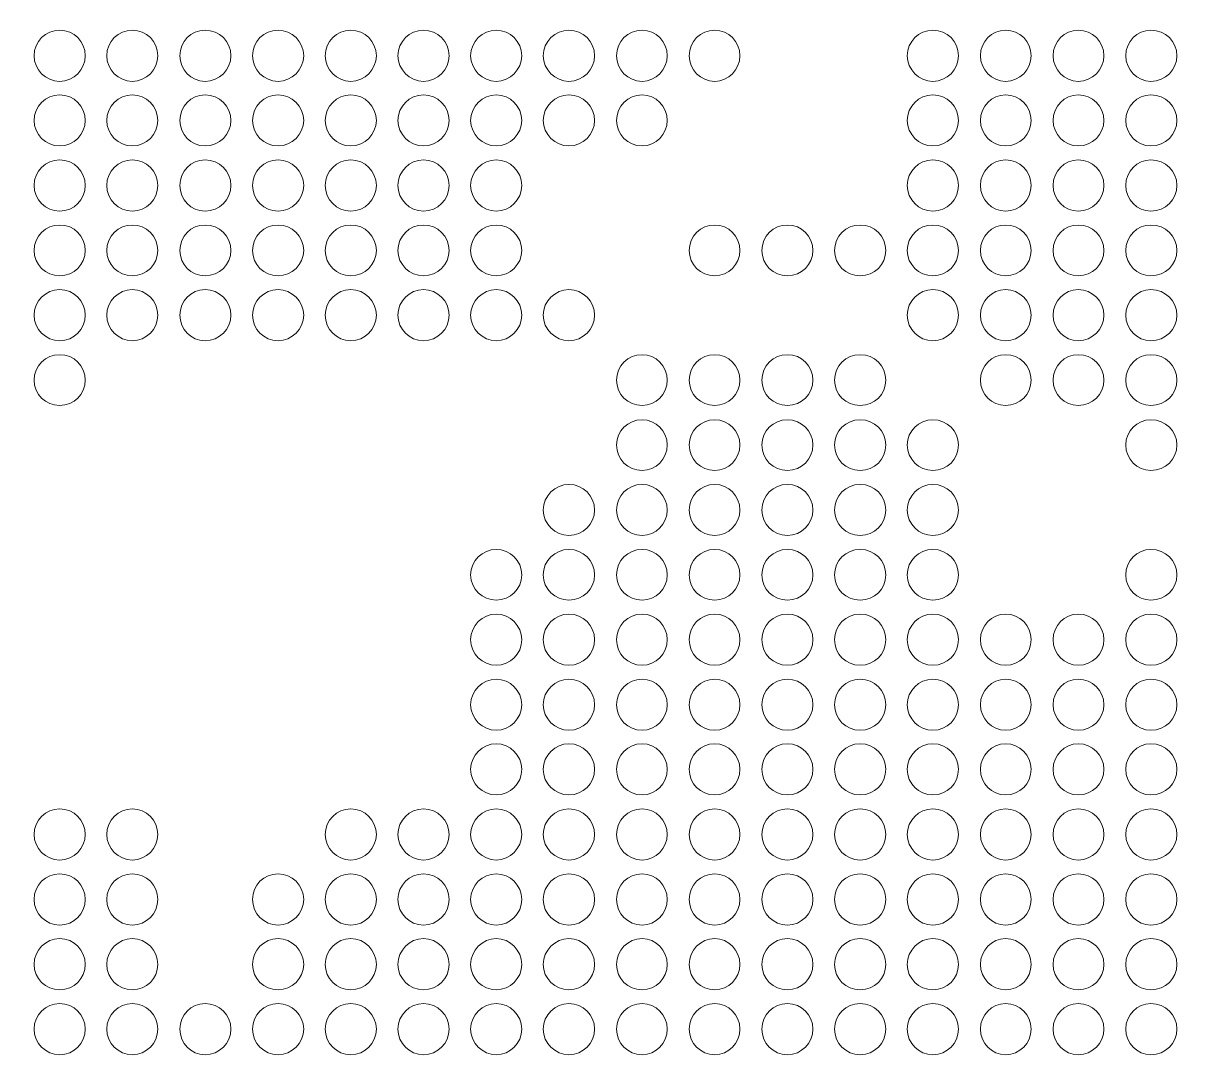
# Model space of a CAD drawing. Header units: inches. Extents: x 243 to 900, y -519 to -86.
# Drawn here: x 397.29 to 436.88, y -202.09 to -166.78 of the extents above; entities that cross this region are included whole.
import ezdxf

# ---------------------------------------------------------------- set-up
doc = ezdxf.new("R2010")
doc.units = ezdxf.units.IN
doc.header["$MEASUREMENT"] = 0
doc.layers.add('Layer 1', color=7, linetype='Continuous')

# ---------------------------------------------------------------- blocks, each defined once
blk = doc.blocks.new('block 3')
at = {"layer": 'Layer 1', "lineweight": 0}
blk.add_open_spline([(898.138, -484.267), (898.138, -494.991), (889.368, -503.763), (878.645, -503.763), (878.645, -503.763), (266.12, -503.763), (266.12, -503.763), (255.397, -503.763), (246.624, -494.991), (246.624, -484.267), (246.624, -484.267), (246.624, -108.507), (246.624, -108.507), (246.624, -97.783), (255.397, -89.011), (266.12, -89.011), (266.12, -89.011), (878.645, -89.011), (878.645, -89.011), (889.368, -89.011), (898.138, -97.783), (898.138, -108.507), (898.138, -108.507), (898.138, -484.267), (898.138, -484.267)], degree=3, knots=[0, 0, 0, 0, 1, 1, 1, 2, 2, 2, 3, 3, 3, 4, 4, 4, 5, 5, 5, 6, 6, 6, 7, 7, 7, 8, 8, 8, 8], dxfattribs=at)
blk = doc.blocks.new('block 2')
at = {"layer": 'Layer 1'}
blk.add_blockref('block 3', (0, 0), dxfattribs=at)
blk = doc.blocks.new('block 18')
at = {"layer": 'Layer 1', "lineweight": 0}
for points in [[(399.391, -167.885), (399.391, -168.358), (399.01, -168.754), (398.521, -168.754), (398.048, -168.754), (397.651, -168.358), (397.651, -167.885), (397.651, -167.399), (398.048, -167.017), (398.521, -167.017), (399.01, -167.017), (399.391, -167.399), (399.391, -167.885)], [(401.86, -167.885), (401.86, -168.358), (401.479, -168.754), (400.991, -168.754), (400.517, -168.754), (400.121, -168.358), (400.121, -167.885), (400.121, -167.399), (400.517, -167.017), (400.991, -167.017), (401.479, -167.017), (401.86, -167.399), (401.86, -167.885)], [(404.348, -167.885), (404.348, -168.358), (403.952, -168.754), (403.465, -168.754), (402.992, -168.754), (402.611, -168.358), (402.611, -167.885), (402.611, -167.399), (402.992, -167.017), (403.465, -167.017), (403.952, -167.017), (404.348, -167.399), (404.348, -167.885)], [(406.82, -167.885), (406.82, -168.358), (406.424, -168.754), (405.95, -168.754), (405.461, -168.754), (405.08, -168.358), (405.08, -167.885), (405.08, -167.399), (405.461, -167.017), (405.95, -167.017), (406.424, -167.017), (406.82, -167.399), (406.82, -167.885)], [(409.29, -167.885), (409.29, -168.358), (408.896, -168.754), (408.422, -168.754), (407.936, -168.754), (407.553, -168.358), (407.553, -167.885), (407.553, -167.399), (407.936, -167.017), (408.422, -167.017), (408.896, -167.017), (409.29, -167.399), (409.29, -167.885)], [(411.764, -167.885), (411.764, -168.358), (411.368, -168.754), (410.894, -168.754), (410.421, -168.754), (410.025, -168.358), (410.025, -167.885), (410.025, -167.399), (410.421, -167.017), (410.894, -167.017), (411.368, -167.017), (411.764, -167.399), (411.764, -167.885)], [(414.234, -167.885), (414.234, -168.358), (413.84, -168.754), (413.366, -168.754), (412.893, -168.754), (412.497, -168.358), (412.497, -167.885), (412.497, -167.399), (412.893, -167.017), (413.366, -167.017), (413.84, -167.017), (414.234, -167.399), (414.234, -167.885)], [(416.711, -167.885), (416.711, -168.358), (416.325, -168.754), (415.838, -168.754), (415.368, -168.754), (414.966, -168.358), (414.966, -167.885), (414.966, -167.399), (415.368, -167.017), (415.838, -167.017), (416.325, -167.017), (416.711, -167.399), (416.711, -167.885)], [(419.18, -167.885), (419.18, -168.358), (418.799, -168.754), (418.326, -168.754), (417.837, -168.754), (417.459, -168.358), (417.459, -167.885), (417.459, -167.399), (417.837, -167.017), (418.326, -167.017), (418.799, -167.017), (419.18, -167.399), (419.18, -167.885)], [(421.655, -167.885), (421.655, -168.358), (421.269, -168.754), (420.798, -168.754), (420.312, -168.754), (419.928, -168.358), (419.928, -167.885), (419.928, -167.399), (420.312, -167.017), (420.798, -167.017), (421.269, -167.017), (421.655, -167.399), (421.655, -167.885)], [(429.084, -167.885), (429.084, -168.358), (428.701, -168.754), (428.211, -168.754), (427.741, -168.754), (427.344, -168.358), (427.344, -167.885), (427.344, -167.399), (427.741, -167.017), (428.211, -167.017), (428.701, -167.017), (429.084, -167.399), (429.084, -167.885)], [(431.556, -167.885), (431.556, -168.358), (431.173, -168.754), (430.686, -168.754), (430.213, -168.754), (429.832, -168.358), (429.832, -167.885), (429.832, -167.399), (430.213, -167.017), (430.686, -167.017), (431.173, -167.017), (431.556, -167.399), (431.556, -167.885)], [(434.028, -167.885), (434.028, -168.358), (433.645, -168.754), (433.156, -168.754), (432.685, -168.754), (432.304, -168.358), (432.304, -167.885), (432.304, -167.399), (432.685, -167.017), (433.156, -167.017), (433.645, -167.017), (434.028, -167.399), (434.028, -167.885)], [(436.513, -167.885), (436.513, -168.358), (436.119, -168.754), (435.628, -168.754), (435.16, -168.754), (434.774, -168.358), (434.774, -167.885), (434.774, -167.399), (435.16, -167.017), (435.628, -167.017), (436.119, -167.017), (436.513, -167.399), (436.513, -167.885)]]:
    blk.add_open_spline(points, degree=3, knots=[0, 0, 0, 0, 1, 1, 1, 2, 2, 2, 3, 3, 3, 4, 4, 4, 4], dxfattribs=at)
blk = doc.blocks.new('block 19')
at = {"layer": 'Layer 1', "lineweight": 0}
for points in [[(399.391, -170.085), (399.391, -170.554), (399.01, -170.952), (398.521, -170.952), (398.048, -170.952), (397.651, -170.554), (397.651, -170.085), (397.651, -169.609), (398.048, -169.212), (398.521, -169.212), (399.01, -169.212), (399.391, -169.609), (399.391, -170.085)], [(401.86, -170.085), (401.86, -170.554), (401.479, -170.952), (400.991, -170.952), (400.517, -170.952), (400.121, -170.554), (400.121, -170.085), (400.121, -169.609), (400.517, -169.212), (400.991, -169.212), (401.479, -169.212), (401.86, -169.609), (401.86, -170.085)], [(404.348, -170.085), (404.348, -170.554), (403.952, -170.952), (403.465, -170.952), (402.992, -170.952), (402.611, -170.554), (402.611, -170.085), (402.611, -169.609), (402.992, -169.212), (403.465, -169.212), (403.952, -169.212), (404.348, -169.609), (404.348, -170.085)], [(406.82, -170.085), (406.82, -170.554), (406.424, -170.952), (405.95, -170.952), (405.461, -170.952), (405.08, -170.554), (405.08, -170.085), (405.08, -169.609), (405.461, -169.212), (405.95, -169.212), (406.424, -169.212), (406.82, -169.609), (406.82, -170.085)], [(409.29, -170.085), (409.29, -170.554), (408.896, -170.952), (408.422, -170.952), (407.936, -170.952), (407.553, -170.554), (407.553, -170.085), (407.553, -169.609), (407.936, -169.212), (408.422, -169.212), (408.896, -169.212), (409.29, -169.609), (409.29, -170.085)], [(411.764, -170.085), (411.764, -170.554), (411.368, -170.952), (410.894, -170.952), (410.421, -170.952), (410.025, -170.554), (410.025, -170.085), (410.025, -169.609), (410.421, -169.212), (410.894, -169.212), (411.368, -169.212), (411.764, -169.609), (411.764, -170.085)], [(414.234, -170.085), (414.234, -170.554), (413.84, -170.952), (413.366, -170.952), (412.893, -170.952), (412.497, -170.554), (412.497, -170.085), (412.497, -169.609), (412.893, -169.212), (413.366, -169.212), (413.84, -169.212), (414.234, -169.609), (414.234, -170.085)], [(416.711, -170.085), (416.711, -170.554), (416.325, -170.952), (415.838, -170.952), (415.368, -170.952), (414.966, -170.554), (414.966, -170.085), (414.966, -169.609), (415.368, -169.212), (415.838, -169.212), (416.325, -169.212), (416.711, -169.609), (416.711, -170.085)], [(419.18, -170.085), (419.18, -170.554), (418.799, -170.952), (418.326, -170.952), (417.837, -170.952), (417.459, -170.554), (417.459, -170.085), (417.459, -169.609), (417.837, -169.212), (418.326, -169.212), (418.799, -169.212), (419.18, -169.609), (419.18, -170.085)], [(429.084, -170.085), (429.084, -170.554), (428.701, -170.952), (428.211, -170.952), (427.741, -170.952), (427.344, -170.554), (427.344, -170.085), (427.344, -169.609), (427.741, -169.212), (428.211, -169.212), (428.701, -169.212), (429.084, -169.609), (429.084, -170.085)], [(431.556, -170.085), (431.556, -170.554), (431.173, -170.952), (430.686, -170.952), (430.213, -170.952), (429.832, -170.554), (429.832, -170.085), (429.832, -169.609), (430.213, -169.212), (430.686, -169.212), (431.173, -169.212), (431.556, -169.609), (431.556, -170.085)], [(434.028, -170.085), (434.028, -170.554), (433.645, -170.952), (433.156, -170.952), (432.685, -170.952), (432.304, -170.554), (432.304, -170.085), (432.304, -169.609), (432.685, -169.212), (433.156, -169.212), (433.645, -169.212), (434.028, -169.609), (434.028, -170.085)], [(436.513, -170.085), (436.513, -170.554), (436.119, -170.952), (435.628, -170.952), (435.16, -170.952), (434.774, -170.554), (434.774, -170.085), (434.774, -169.609), (435.16, -169.212), (435.628, -169.212), (436.119, -169.212), (436.513, -169.609), (436.513, -170.085)]]:
    blk.add_open_spline(points, degree=3, knots=[0, 0, 0, 0, 1, 1, 1, 2, 2, 2, 3, 3, 3, 4, 4, 4, 4], dxfattribs=at)
blk = doc.blocks.new('block 20')
at = {"layer": 'Layer 1', "lineweight": 0}
for points in [[(399.391, -172.295), (399.391, -172.771), (399.01, -173.166), (398.521, -173.166), (398.048, -173.166), (397.651, -172.771), (397.651, -172.295), (397.651, -171.807), (398.048, -171.427), (398.521, -171.427), (399.01, -171.427), (399.391, -171.807), (399.391, -172.295)], [(401.86, -172.295), (401.86, -172.771), (401.479, -173.166), (400.991, -173.166), (400.517, -173.166), (400.121, -172.771), (400.121, -172.295), (400.121, -171.807), (400.517, -171.427), (400.991, -171.427), (401.479, -171.427), (401.86, -171.807), (401.86, -172.295)], [(404.348, -172.295), (404.348, -172.771), (403.952, -173.166), (403.465, -173.166), (402.992, -173.166), (402.611, -172.771), (402.611, -172.295), (402.611, -171.807), (402.992, -171.427), (403.465, -171.427), (403.952, -171.427), (404.348, -171.807), (404.348, -172.295)], [(406.82, -172.295), (406.82, -172.771), (406.424, -173.166), (405.95, -173.166), (405.461, -173.166), (405.08, -172.771), (405.08, -172.295), (405.08, -171.807), (405.461, -171.427), (405.95, -171.427), (406.424, -171.427), (406.82, -171.807), (406.82, -172.295)], [(409.29, -172.295), (409.29, -172.771), (408.896, -173.166), (408.422, -173.166), (407.936, -173.166), (407.553, -172.771), (407.553, -172.295), (407.553, -171.807), (407.936, -171.427), (408.422, -171.427), (408.896, -171.427), (409.29, -171.807), (409.29, -172.295)], [(411.764, -172.295), (411.764, -172.771), (411.368, -173.166), (410.894, -173.166), (410.421, -173.166), (410.025, -172.771), (410.025, -172.295), (410.025, -171.807), (410.421, -171.427), (410.894, -171.427), (411.368, -171.427), (411.764, -171.807), (411.764, -172.295)], [(414.234, -172.295), (414.234, -172.771), (413.84, -173.166), (413.366, -173.166), (412.893, -173.166), (412.497, -172.771), (412.497, -172.295), (412.497, -171.807), (412.893, -171.427), (413.366, -171.427), (413.84, -171.427), (414.234, -171.807), (414.234, -172.295)], [(429.084, -172.295), (429.084, -172.771), (428.701, -173.166), (428.211, -173.166), (427.741, -173.166), (427.344, -172.771), (427.344, -172.295), (427.344, -171.807), (427.741, -171.427), (428.211, -171.427), (428.701, -171.427), (429.084, -171.807), (429.084, -172.295)], [(431.556, -172.295), (431.556, -172.771), (431.173, -173.166), (430.686, -173.166), (430.213, -173.166), (429.832, -172.771), (429.832, -172.295), (429.832, -171.807), (430.213, -171.427), (430.686, -171.427), (431.173, -171.427), (431.556, -171.807), (431.556, -172.295)], [(434.028, -172.295), (434.028, -172.771), (433.645, -173.166), (433.156, -173.166), (432.685, -173.166), (432.304, -172.771), (432.304, -172.295), (432.304, -171.807), (432.685, -171.427), (433.156, -171.427), (433.645, -171.427), (434.028, -171.807), (434.028, -172.295)], [(436.513, -172.295), (436.513, -172.771), (436.119, -173.166), (435.628, -173.166), (435.16, -173.166), (434.774, -172.771), (434.774, -172.295), (434.774, -171.807), (435.16, -171.427), (435.628, -171.427), (436.119, -171.427), (436.513, -171.807), (436.513, -172.295)]]:
    blk.add_open_spline(points, degree=3, knots=[0, 0, 0, 0, 1, 1, 1, 2, 2, 2, 3, 3, 3, 4, 4, 4, 4], dxfattribs=at)
blk = doc.blocks.new('block 21')
at = {"layer": 'Layer 1', "lineweight": 0}
for points in [[(399.391, -174.509), (399.391, -174.981), (399.01, -175.363), (398.521, -175.363), (398.048, -175.363), (397.651, -174.981), (397.651, -174.509), (397.651, -174.021), (398.048, -173.639), (398.521, -173.639), (399.01, -173.639), (399.391, -174.021), (399.391, -174.509)], [(401.86, -174.509), (401.86, -174.981), (401.479, -175.363), (400.991, -175.363), (400.517, -175.363), (400.121, -174.981), (400.121, -174.509), (400.121, -174.021), (400.517, -173.639), (400.991, -173.639), (401.479, -173.639), (401.86, -174.021), (401.86, -174.509)], [(404.348, -174.509), (404.348, -174.981), (403.952, -175.363), (403.465, -175.363), (402.992, -175.363), (402.611, -174.981), (402.611, -174.509), (402.611, -174.021), (402.992, -173.639), (403.465, -173.639), (403.952, -173.639), (404.348, -174.021), (404.348, -174.509)], [(406.82, -174.509), (406.82, -174.981), (406.424, -175.363), (405.95, -175.363), (405.461, -175.363), (405.08, -174.981), (405.08, -174.509), (405.08, -174.021), (405.461, -173.639), (405.95, -173.639), (406.424, -173.639), (406.82, -174.021), (406.82, -174.509)], [(409.29, -174.509), (409.29, -174.981), (408.896, -175.363), (408.422, -175.363), (407.936, -175.363), (407.553, -174.981), (407.553, -174.509), (407.553, -174.021), (407.936, -173.639), (408.422, -173.639), (408.896, -173.639), (409.29, -174.021), (409.29, -174.509)], [(411.764, -174.509), (411.764, -174.981), (411.368, -175.363), (410.894, -175.363), (410.421, -175.363), (410.025, -174.981), (410.025, -174.509), (410.025, -174.021), (410.421, -173.639), (410.894, -173.639), (411.368, -173.639), (411.764, -174.021), (411.764, -174.509)], [(414.234, -174.509), (414.234, -174.981), (413.84, -175.363), (413.366, -175.363), (412.893, -175.363), (412.497, -174.981), (412.497, -174.509), (412.497, -174.021), (412.893, -173.639), (413.366, -173.639), (413.84, -173.639), (414.234, -174.021), (414.234, -174.509)], [(421.655, -174.509), (421.655, -174.981), (421.269, -175.363), (420.798, -175.363), (420.312, -175.363), (419.928, -174.981), (419.928, -174.509), (419.928, -174.021), (420.312, -173.639), (420.798, -173.639), (421.269, -173.639), (421.655, -174.021), (421.655, -174.509)], [(424.137, -174.509), (424.137, -174.981), (423.744, -175.363), (423.27, -175.363), (422.781, -175.363), (422.401, -174.981), (422.401, -174.509), (422.401, -174.021), (422.781, -173.639), (423.27, -173.639), (423.744, -173.639), (424.137, -174.021), (424.137, -174.509)], [(426.612, -174.509), (426.612, -174.981), (426.231, -175.363), (425.742, -175.363), (425.253, -175.363), (424.872, -174.981), (424.872, -174.509), (424.872, -174.021), (425.253, -173.639), (425.742, -173.639), (426.231, -173.639), (426.612, -174.021), (426.612, -174.509)], [(429.084, -174.509), (429.084, -174.981), (428.701, -175.363), (428.211, -175.363), (427.741, -175.363), (427.344, -174.981), (427.344, -174.509), (427.344, -174.021), (427.741, -173.639), (428.211, -173.639), (428.701, -173.639), (429.084, -174.021), (429.084, -174.509)], [(431.556, -174.509), (431.556, -174.981), (431.173, -175.363), (430.686, -175.363), (430.213, -175.363), (429.832, -174.981), (429.832, -174.509), (429.832, -174.021), (430.213, -173.639), (430.686, -173.639), (431.173, -173.639), (431.556, -174.021), (431.556, -174.509)], [(434.028, -174.509), (434.028, -174.981), (433.645, -175.363), (433.156, -175.363), (432.685, -175.363), (432.304, -174.981), (432.304, -174.509), (432.304, -174.021), (432.685, -173.639), (433.156, -173.639), (433.645, -173.639), (434.028, -174.021), (434.028, -174.509)], [(436.513, -174.509), (436.513, -174.981), (436.119, -175.363), (435.628, -175.363), (435.16, -175.363), (434.774, -174.981), (434.774, -174.509), (434.774, -174.021), (435.16, -173.639), (435.628, -173.639), (436.119, -173.639), (436.513, -174.021), (436.513, -174.509)]]:
    blk.add_open_spline(points, degree=3, knots=[0, 0, 0, 0, 1, 1, 1, 2, 2, 2, 3, 3, 3, 4, 4, 4, 4], dxfattribs=at)
blk = doc.blocks.new('block 22')
at = {"layer": 'Layer 1', "lineweight": 0}
for points in [[(399.391, -176.706), (399.391, -177.178), (399.01, -177.573), (398.521, -177.573), (398.048, -177.573), (397.651, -177.178), (397.651, -176.706), (397.651, -176.232), (398.048, -175.835), (398.521, -175.835), (399.01, -175.835), (399.391, -176.232), (399.391, -176.706)], [(401.86, -176.706), (401.86, -177.178), (401.479, -177.573), (400.991, -177.573), (400.517, -177.573), (400.121, -177.178), (400.121, -176.706), (400.121, -176.232), (400.517, -175.835), (400.991, -175.835), (401.479, -175.835), (401.86, -176.232), (401.86, -176.706)], [(404.348, -176.706), (404.348, -177.178), (403.952, -177.573), (403.465, -177.573), (402.992, -177.573), (402.611, -177.178), (402.611, -176.706), (402.611, -176.232), (402.992, -175.835), (403.465, -175.835), (403.952, -175.835), (404.348, -176.232), (404.348, -176.706)], [(406.82, -176.706), (406.82, -177.178), (406.424, -177.573), (405.95, -177.573), (405.461, -177.573), (405.08, -177.178), (405.08, -176.706), (405.08, -176.232), (405.461, -175.835), (405.95, -175.835), (406.424, -175.835), (406.82, -176.232), (406.82, -176.706)], [(409.29, -176.706), (409.29, -177.178), (408.896, -177.573), (408.422, -177.573), (407.936, -177.573), (407.553, -177.178), (407.553, -176.706), (407.553, -176.232), (407.936, -175.835), (408.422, -175.835), (408.896, -175.835), (409.29, -176.232), (409.29, -176.706)], [(411.764, -176.706), (411.764, -177.178), (411.368, -177.573), (410.894, -177.573), (410.421, -177.573), (410.025, -177.178), (410.025, -176.706), (410.025, -176.232), (410.421, -175.835), (410.894, -175.835), (411.368, -175.835), (411.764, -176.232), (411.764, -176.706)], [(414.234, -176.706), (414.234, -177.178), (413.84, -177.573), (413.366, -177.573), (412.893, -177.573), (412.497, -177.178), (412.497, -176.706), (412.497, -176.232), (412.893, -175.835), (413.366, -175.835), (413.84, -175.835), (414.234, -176.232), (414.234, -176.706)], [(416.711, -176.706), (416.711, -177.178), (416.325, -177.573), (415.838, -177.573), (415.368, -177.573), (414.966, -177.178), (414.966, -176.706), (414.966, -176.232), (415.368, -175.835), (415.838, -175.835), (416.325, -175.835), (416.711, -176.232), (416.711, -176.706)], [(429.084, -176.706), (429.084, -177.178), (428.701, -177.573), (428.211, -177.573), (427.741, -177.573), (427.344, -177.178), (427.344, -176.706), (427.344, -176.232), (427.741, -175.835), (428.211, -175.835), (428.701, -175.835), (429.084, -176.232), (429.084, -176.706)], [(431.556, -176.706), (431.556, -177.178), (431.173, -177.573), (430.686, -177.573), (430.213, -177.573), (429.832, -177.178), (429.832, -176.706), (429.832, -176.232), (430.213, -175.835), (430.686, -175.835), (431.173, -175.835), (431.556, -176.232), (431.556, -176.706)], [(434.028, -176.706), (434.028, -177.178), (433.645, -177.573), (433.156, -177.573), (432.685, -177.573), (432.304, -177.178), (432.304, -176.706), (432.304, -176.232), (432.685, -175.835), (433.156, -175.835), (433.645, -175.835), (434.028, -176.232), (434.028, -176.706)], [(436.513, -176.706), (436.513, -177.178), (436.119, -177.573), (435.628, -177.573), (435.16, -177.573), (434.774, -177.178), (434.774, -176.706), (434.774, -176.232), (435.16, -175.835), (435.628, -175.835), (436.119, -175.835), (436.513, -176.232), (436.513, -176.706)]]:
    blk.add_open_spline(points, degree=3, knots=[0, 0, 0, 0, 1, 1, 1, 2, 2, 2, 3, 3, 3, 4, 4, 4, 4], dxfattribs=at)
blk = doc.blocks.new('block 23')
at = {"layer": 'Layer 1', "lineweight": 0}
for points in [[(399.391, -178.917), (399.391, -179.393), (399.01, -179.773), (398.521, -179.773), (398.048, -179.773), (397.651, -179.393), (397.651, -178.917), (397.651, -178.429), (398.048, -178.048), (398.521, -178.048), (399.01, -178.048), (399.391, -178.429), (399.391, -178.917)], [(419.18, -178.917), (419.18, -179.393), (418.799, -179.773), (418.326, -179.773), (417.837, -179.773), (417.459, -179.393), (417.459, -178.917), (417.459, -178.429), (417.837, -178.048), (418.326, -178.048), (418.799, -178.048), (419.18, -178.429), (419.18, -178.917)], [(421.655, -178.917), (421.655, -179.393), (421.269, -179.773), (420.798, -179.773), (420.312, -179.773), (419.928, -179.393), (419.928, -178.917), (419.928, -178.429), (420.312, -178.048), (420.798, -178.048), (421.269, -178.048), (421.655, -178.429), (421.655, -178.917)], [(424.137, -178.917), (424.137, -179.393), (423.744, -179.773), (423.27, -179.773), (422.781, -179.773), (422.401, -179.393), (422.401, -178.917), (422.401, -178.429), (422.781, -178.048), (423.27, -178.048), (423.744, -178.048), (424.137, -178.429), (424.137, -178.917)], [(426.612, -178.917), (426.612, -179.393), (426.231, -179.773), (425.742, -179.773), (425.253, -179.773), (424.872, -179.393), (424.872, -178.917), (424.872, -178.429), (425.253, -178.048), (425.742, -178.048), (426.231, -178.048), (426.612, -178.429), (426.612, -178.917)], [(431.556, -178.917), (431.556, -179.393), (431.173, -179.773), (430.686, -179.773), (430.213, -179.773), (429.832, -179.393), (429.832, -178.917), (429.832, -178.429), (430.213, -178.048), (430.686, -178.048), (431.173, -178.048), (431.556, -178.429), (431.556, -178.917)], [(434.028, -178.917), (434.028, -179.393), (433.645, -179.773), (433.156, -179.773), (432.685, -179.773), (432.304, -179.393), (432.304, -178.917), (432.304, -178.429), (432.685, -178.048), (433.156, -178.048), (433.645, -178.048), (434.028, -178.429), (434.028, -178.917)], [(436.513, -178.917), (436.513, -179.393), (436.119, -179.773), (435.628, -179.773), (435.16, -179.773), (434.774, -179.393), (434.774, -178.917), (434.774, -178.429), (435.16, -178.048), (435.628, -178.048), (436.119, -178.048), (436.513, -178.429), (436.513, -178.917)]]:
    blk.add_open_spline(points, degree=3, knots=[0, 0, 0, 0, 1, 1, 1, 2, 2, 2, 3, 3, 3, 4, 4, 4, 4], dxfattribs=at)
blk = doc.blocks.new('block 24')
at = {"layer": 'Layer 1', "lineweight": 0}
for points in [[(419.18, -181.115), (419.18, -181.604), (418.799, -181.985), (418.326, -181.985), (417.837, -181.985), (417.459, -181.604), (417.459, -181.115), (417.459, -180.643), (417.837, -180.262), (418.326, -180.262), (418.799, -180.262), (419.18, -180.643), (419.18, -181.115)], [(421.655, -181.115), (421.655, -181.604), (421.269, -181.985), (420.798, -181.985), (420.312, -181.985), (419.928, -181.604), (419.928, -181.115), (419.928, -180.643), (420.312, -180.262), (420.798, -180.262), (421.269, -180.262), (421.655, -180.643), (421.655, -181.115)], [(424.137, -181.115), (424.137, -181.604), (423.744, -181.985), (423.27, -181.985), (422.781, -181.985), (422.401, -181.604), (422.401, -181.115), (422.401, -180.643), (422.781, -180.262), (423.27, -180.262), (423.744, -180.262), (424.137, -180.643), (424.137, -181.115)], [(426.612, -181.115), (426.612, -181.604), (426.231, -181.985), (425.742, -181.985), (425.253, -181.985), (424.872, -181.604), (424.872, -181.115), (424.872, -180.643), (425.253, -180.262), (425.742, -180.262), (426.231, -180.262), (426.612, -180.643), (426.612, -181.115)], [(429.084, -181.115), (429.084, -181.604), (428.701, -181.985), (428.211, -181.985), (427.741, -181.985), (427.344, -181.604), (427.344, -181.115), (427.344, -180.643), (427.741, -180.262), (428.211, -180.262), (428.701, -180.262), (429.084, -180.643), (429.084, -181.115)], [(436.513, -181.115), (436.513, -181.604), (436.119, -181.985), (435.628, -181.985), (435.16, -181.985), (434.774, -181.604), (434.774, -181.115), (434.774, -180.643), (435.16, -180.262), (435.628, -180.262), (436.119, -180.262), (436.513, -180.643), (436.513, -181.115)]]:
    blk.add_open_spline(points, degree=3, knots=[0, 0, 0, 0, 1, 1, 1, 2, 2, 2, 3, 3, 3, 4, 4, 4, 4], dxfattribs=at)
blk = doc.blocks.new('block 25')
at = {"layer": 'Layer 1', "lineweight": 0}
for points in [[(416.711, -183.331), (416.711, -183.8), (416.325, -184.196), (415.838, -184.196), (415.368, -184.196), (414.966, -183.8), (414.966, -183.331), (414.966, -182.855), (415.368, -182.457), (415.838, -182.457), (416.325, -182.457), (416.711, -182.855), (416.711, -183.331)], [(419.18, -183.331), (419.18, -183.8), (418.799, -184.196), (418.326, -184.196), (417.837, -184.196), (417.459, -183.8), (417.459, -183.331), (417.459, -182.855), (417.837, -182.457), (418.326, -182.457), (418.799, -182.457), (419.18, -182.855), (419.18, -183.331)], [(421.655, -183.331), (421.655, -183.8), (421.269, -184.196), (420.798, -184.196), (420.312, -184.196), (419.928, -183.8), (419.928, -183.331), (419.928, -182.855), (420.312, -182.457), (420.798, -182.457), (421.269, -182.457), (421.655, -182.855), (421.655, -183.331)], [(424.137, -183.331), (424.137, -183.8), (423.744, -184.196), (423.27, -184.196), (422.781, -184.196), (422.401, -183.8), (422.401, -183.331), (422.401, -182.855), (422.781, -182.457), (423.27, -182.457), (423.744, -182.457), (424.137, -182.855), (424.137, -183.331)], [(426.612, -183.331), (426.612, -183.8), (426.231, -184.196), (425.742, -184.196), (425.253, -184.196), (424.872, -183.8), (424.872, -183.331), (424.872, -182.855), (425.253, -182.457), (425.742, -182.457), (426.231, -182.457), (426.612, -182.855), (426.612, -183.331)], [(429.084, -183.331), (429.084, -183.8), (428.701, -184.196), (428.211, -184.196), (427.741, -184.196), (427.344, -183.8), (427.344, -183.331), (427.344, -182.855), (427.741, -182.457), (428.211, -182.457), (428.701, -182.457), (429.084, -182.855), (429.084, -183.331)]]:
    blk.add_open_spline(points, degree=3, knots=[0, 0, 0, 0, 1, 1, 1, 2, 2, 2, 3, 3, 3, 4, 4, 4, 4], dxfattribs=at)
blk = doc.blocks.new('block 26')
at = {"layer": 'Layer 1', "lineweight": 0}
for points in [[(414.234, -185.539), (414.234, -186.015), (413.84, -186.395), (413.366, -186.395), (412.893, -186.395), (412.497, -186.015), (412.497, -185.539), (412.497, -185.053), (412.893, -184.672), (413.366, -184.672), (413.84, -184.672), (414.234, -185.053), (414.234, -185.539)], [(416.711, -185.539), (416.711, -186.015), (416.325, -186.395), (415.838, -186.395), (415.368, -186.395), (414.966, -186.015), (414.966, -185.539), (414.966, -185.053), (415.368, -184.672), (415.838, -184.672), (416.325, -184.672), (416.711, -185.053), (416.711, -185.539)], [(419.18, -185.539), (419.18, -186.015), (418.799, -186.395), (418.326, -186.395), (417.837, -186.395), (417.459, -186.015), (417.459, -185.539), (417.459, -185.053), (417.837, -184.672), (418.326, -184.672), (418.799, -184.672), (419.18, -185.053), (419.18, -185.539)], [(421.655, -185.539), (421.655, -186.015), (421.269, -186.395), (420.798, -186.395), (420.312, -186.395), (419.928, -186.015), (419.928, -185.539), (419.928, -185.053), (420.312, -184.672), (420.798, -184.672), (421.269, -184.672), (421.655, -185.053), (421.655, -185.539)], [(424.137, -185.539), (424.137, -186.015), (423.744, -186.395), (423.27, -186.395), (422.781, -186.395), (422.401, -186.015), (422.401, -185.539), (422.401, -185.053), (422.781, -184.672), (423.27, -184.672), (423.744, -184.672), (424.137, -185.053), (424.137, -185.539)], [(426.612, -185.539), (426.612, -186.015), (426.231, -186.395), (425.742, -186.395), (425.253, -186.395), (424.872, -186.015), (424.872, -185.539), (424.872, -185.053), (425.253, -184.672), (425.742, -184.672), (426.231, -184.672), (426.612, -185.053), (426.612, -185.539)], [(429.084, -185.539), (429.084, -186.015), (428.701, -186.395), (428.211, -186.395), (427.741, -186.395), (427.344, -186.015), (427.344, -185.539), (427.344, -185.053), (427.741, -184.672), (428.211, -184.672), (428.701, -184.672), (429.084, -185.053), (429.084, -185.539)], [(436.513, -185.539), (436.513, -186.015), (436.119, -186.395), (435.628, -186.395), (435.16, -186.395), (434.774, -186.015), (434.774, -185.539), (434.774, -185.053), (435.16, -184.672), (435.628, -184.672), (436.119, -184.672), (436.513, -185.053), (436.513, -185.539)]]:
    blk.add_open_spline(points, degree=3, knots=[0, 0, 0, 0, 1, 1, 1, 2, 2, 2, 3, 3, 3, 4, 4, 4, 4], dxfattribs=at)
blk = doc.blocks.new('block 27')
at = {"layer": 'Layer 1', "lineweight": 0}
for points in [[(414.234, -187.738), (414.234, -188.227), (413.84, -188.606), (413.366, -188.606), (412.893, -188.606), (412.497, -188.227), (412.497, -187.738), (412.497, -187.265), (412.893, -186.868), (413.366, -186.868), (413.84, -186.868), (414.234, -187.265), (414.234, -187.738)], [(416.711, -187.738), (416.711, -188.227), (416.325, -188.606), (415.838, -188.606), (415.368, -188.606), (414.966, -188.227), (414.966, -187.738), (414.966, -187.265), (415.368, -186.868), (415.838, -186.868), (416.325, -186.868), (416.711, -187.265), (416.711, -187.738)], [(419.18, -187.738), (419.18, -188.227), (418.799, -188.606), (418.326, -188.606), (417.837, -188.606), (417.459, -188.227), (417.459, -187.738), (417.459, -187.265), (417.837, -186.868), (418.326, -186.868), (418.799, -186.868), (419.18, -187.265), (419.18, -187.738)], [(421.655, -187.738), (421.655, -188.227), (421.269, -188.606), (420.798, -188.606), (420.312, -188.606), (419.928, -188.227), (419.928, -187.738), (419.928, -187.265), (420.312, -186.868), (420.798, -186.868), (421.269, -186.868), (421.655, -187.265), (421.655, -187.738)], [(424.137, -187.738), (424.137, -188.227), (423.744, -188.606), (423.27, -188.606), (422.781, -188.606), (422.401, -188.227), (422.401, -187.738), (422.401, -187.265), (422.781, -186.868), (423.27, -186.868), (423.744, -186.868), (424.137, -187.265), (424.137, -187.738)], [(426.612, -187.738), (426.612, -188.227), (426.231, -188.606), (425.742, -188.606), (425.253, -188.606), (424.872, -188.227), (424.872, -187.738), (424.872, -187.265), (425.253, -186.868), (425.742, -186.868), (426.231, -186.868), (426.612, -187.265), (426.612, -187.738)], [(429.084, -187.738), (429.084, -188.227), (428.701, -188.606), (428.211, -188.606), (427.741, -188.606), (427.344, -188.227), (427.344, -187.738), (427.344, -187.265), (427.741, -186.868), (428.211, -186.868), (428.701, -186.868), (429.084, -187.265), (429.084, -187.738)], [(431.556, -187.738), (431.556, -188.227), (431.173, -188.606), (430.686, -188.606), (430.213, -188.606), (429.832, -188.227), (429.832, -187.738), (429.832, -187.265), (430.213, -186.868), (430.686, -186.868), (431.173, -186.868), (431.556, -187.265), (431.556, -187.738)], [(434.028, -187.738), (434.028, -188.227), (433.645, -188.606), (433.156, -188.606), (432.685, -188.606), (432.304, -188.227), (432.304, -187.738), (432.304, -187.265), (432.685, -186.868), (433.156, -186.868), (433.645, -186.868), (434.028, -187.265), (434.028, -187.738)], [(436.513, -187.738), (436.513, -188.227), (436.119, -188.606), (435.628, -188.606), (435.16, -188.606), (434.774, -188.227), (434.774, -187.738), (434.774, -187.265), (435.16, -186.868), (435.628, -186.868), (436.119, -186.868), (436.513, -187.265), (436.513, -187.738)]]:
    blk.add_open_spline(points, degree=3, knots=[0, 0, 0, 0, 1, 1, 1, 2, 2, 2, 3, 3, 3, 4, 4, 4, 4], dxfattribs=at)
blk = doc.blocks.new('block 28')
at = {"layer": 'Layer 1', "lineweight": 0}
for points in [[(414.234, -189.949), (414.234, -190.424), (413.84, -190.821), (413.366, -190.821), (412.893, -190.821), (412.497, -190.424), (412.497, -189.949), (412.497, -189.477), (412.893, -189.081), (413.366, -189.081), (413.84, -189.081), (414.234, -189.477), (414.234, -189.949)], [(416.711, -189.949), (416.711, -190.424), (416.325, -190.821), (415.838, -190.821), (415.368, -190.821), (414.966, -190.424), (414.966, -189.949), (414.966, -189.477), (415.368, -189.081), (415.838, -189.081), (416.325, -189.081), (416.711, -189.477), (416.711, -189.949)], [(419.18, -189.949), (419.18, -190.424), (418.799, -190.821), (418.326, -190.821), (417.837, -190.821), (417.459, -190.424), (417.459, -189.949), (417.459, -189.477), (417.837, -189.081), (418.326, -189.081), (418.799, -189.081), (419.18, -189.477), (419.18, -189.949)], [(421.655, -189.949), (421.655, -190.424), (421.269, -190.821), (420.798, -190.821), (420.312, -190.821), (419.928, -190.424), (419.928, -189.949), (419.928, -189.477), (420.312, -189.081), (420.798, -189.081), (421.269, -189.081), (421.655, -189.477), (421.655, -189.949)], [(424.137, -189.949), (424.137, -190.424), (423.744, -190.821), (423.27, -190.821), (422.781, -190.821), (422.401, -190.424), (422.401, -189.949), (422.401, -189.477), (422.781, -189.081), (423.27, -189.081), (423.744, -189.081), (424.137, -189.477), (424.137, -189.949)], [(426.612, -189.949), (426.612, -190.424), (426.231, -190.821), (425.742, -190.821), (425.253, -190.821), (424.872, -190.424), (424.872, -189.949), (424.872, -189.477), (425.253, -189.081), (425.742, -189.081), (426.231, -189.081), (426.612, -189.477), (426.612, -189.949)], [(429.084, -189.949), (429.084, -190.424), (428.701, -190.821), (428.211, -190.821), (427.741, -190.821), (427.344, -190.424), (427.344, -189.949), (427.344, -189.477), (427.741, -189.081), (428.211, -189.081), (428.701, -189.081), (429.084, -189.477), (429.084, -189.949)], [(431.556, -189.949), (431.556, -190.424), (431.173, -190.821), (430.686, -190.821), (430.213, -190.821), (429.832, -190.424), (429.832, -189.949), (429.832, -189.477), (430.213, -189.081), (430.686, -189.081), (431.173, -189.081), (431.556, -189.477), (431.556, -189.949)], [(434.028, -189.949), (434.028, -190.424), (433.645, -190.821), (433.156, -190.821), (432.685, -190.821), (432.304, -190.424), (432.304, -189.949), (432.304, -189.477), (432.685, -189.081), (433.156, -189.081), (433.645, -189.081), (434.028, -189.477), (434.028, -189.949)], [(436.513, -189.949), (436.513, -190.424), (436.119, -190.821), (435.628, -190.821), (435.16, -190.821), (434.774, -190.424), (434.774, -189.949), (434.774, -189.477), (435.16, -189.081), (435.628, -189.081), (436.119, -189.081), (436.513, -189.477), (436.513, -189.949)]]:
    blk.add_open_spline(points, degree=3, knots=[0, 0, 0, 0, 1, 1, 1, 2, 2, 2, 3, 3, 3, 4, 4, 4, 4], dxfattribs=at)
blk = doc.blocks.new('block 29')
at = {"layer": 'Layer 1', "lineweight": 0}
for points in [[(414.234, -192.146), (414.234, -192.638), (413.84, -193.019), (413.366, -193.019), (412.893, -193.019), (412.497, -192.638), (412.497, -192.146), (412.497, -191.676), (412.893, -191.279), (413.366, -191.279), (413.84, -191.279), (414.234, -191.676), (414.234, -192.146)], [(416.711, -192.146), (416.711, -192.638), (416.325, -193.019), (415.838, -193.019), (415.368, -193.019), (414.966, -192.638), (414.966, -192.146), (414.966, -191.676), (415.368, -191.279), (415.838, -191.279), (416.325, -191.279), (416.711, -191.676), (416.711, -192.146)], [(419.18, -192.146), (419.18, -192.638), (418.799, -193.019), (418.326, -193.019), (417.837, -193.019), (417.459, -192.638), (417.459, -192.146), (417.459, -191.676), (417.837, -191.279), (418.326, -191.279), (418.799, -191.279), (419.18, -191.676), (419.18, -192.146)], [(421.655, -192.146), (421.655, -192.638), (421.269, -193.019), (420.798, -193.019), (420.312, -193.019), (419.928, -192.638), (419.928, -192.146), (419.928, -191.676), (420.312, -191.279), (420.798, -191.279), (421.269, -191.279), (421.655, -191.676), (421.655, -192.146)], [(424.137, -192.146), (424.137, -192.638), (423.744, -193.019), (423.27, -193.019), (422.781, -193.019), (422.401, -192.638), (422.401, -192.146), (422.401, -191.676), (422.781, -191.279), (423.27, -191.279), (423.744, -191.279), (424.137, -191.676), (424.137, -192.146)], [(426.612, -192.146), (426.612, -192.638), (426.231, -193.019), (425.742, -193.019), (425.253, -193.019), (424.872, -192.638), (424.872, -192.146), (424.872, -191.676), (425.253, -191.279), (425.742, -191.279), (426.231, -191.279), (426.612, -191.676), (426.612, -192.146)], [(429.084, -192.146), (429.084, -192.638), (428.701, -193.019), (428.211, -193.019), (427.741, -193.019), (427.344, -192.638), (427.344, -192.146), (427.344, -191.676), (427.741, -191.279), (428.211, -191.279), (428.701, -191.279), (429.084, -191.676), (429.084, -192.146)], [(431.556, -192.146), (431.556, -192.638), (431.173, -193.019), (430.686, -193.019), (430.213, -193.019), (429.832, -192.638), (429.832, -192.146), (429.832, -191.676), (430.213, -191.279), (430.686, -191.279), (431.173, -191.279), (431.556, -191.676), (431.556, -192.146)], [(434.028, -192.146), (434.028, -192.638), (433.645, -193.019), (433.156, -193.019), (432.685, -193.019), (432.304, -192.638), (432.304, -192.146), (432.304, -191.676), (432.685, -191.279), (433.156, -191.279), (433.645, -191.279), (434.028, -191.676), (434.028, -192.146)], [(436.513, -192.146), (436.513, -192.638), (436.119, -193.019), (435.628, -193.019), (435.16, -193.019), (434.774, -192.638), (434.774, -192.146), (434.774, -191.676), (435.16, -191.279), (435.628, -191.279), (436.119, -191.279), (436.513, -191.676), (436.513, -192.146)]]:
    blk.add_open_spline(points, degree=3, knots=[0, 0, 0, 0, 1, 1, 1, 2, 2, 2, 3, 3, 3, 4, 4, 4, 4], dxfattribs=at)
blk = doc.blocks.new('block 30')
at = {"layer": 'Layer 1', "lineweight": 0}
for points in [[(399.391, -194.362), (399.391, -194.834), (399.01, -195.231), (398.521, -195.231), (398.048, -195.231), (397.651, -194.834), (397.651, -194.362), (397.651, -193.887), (398.048, -193.492), (398.521, -193.492), (399.01, -193.492), (399.391, -193.887), (399.391, -194.362)], [(401.86, -194.362), (401.86, -194.834), (401.479, -195.231), (400.991, -195.231), (400.517, -195.231), (400.121, -194.834), (400.121, -194.362), (400.121, -193.887), (400.517, -193.492), (400.991, -193.492), (401.479, -193.492), (401.86, -193.887), (401.86, -194.362)], [(409.29, -194.362), (409.29, -194.834), (408.896, -195.231), (408.422, -195.231), (407.936, -195.231), (407.553, -194.834), (407.553, -194.362), (407.553, -193.887), (407.936, -193.492), (408.422, -193.492), (408.896, -193.492), (409.29, -193.887), (409.29, -194.362)], [(411.764, -194.362), (411.764, -194.834), (411.368, -195.231), (410.894, -195.231), (410.421, -195.231), (410.025, -194.834), (410.025, -194.362), (410.025, -193.887), (410.421, -193.492), (410.894, -193.492), (411.368, -193.492), (411.764, -193.887), (411.764, -194.362)], [(414.234, -194.362), (414.234, -194.834), (413.84, -195.231), (413.366, -195.231), (412.893, -195.231), (412.497, -194.834), (412.497, -194.362), (412.497, -193.887), (412.893, -193.492), (413.366, -193.492), (413.84, -193.492), (414.234, -193.887), (414.234, -194.362)], [(416.711, -194.362), (416.711, -194.834), (416.325, -195.231), (415.838, -195.231), (415.368, -195.231), (414.966, -194.834), (414.966, -194.362), (414.966, -193.887), (415.368, -193.492), (415.838, -193.492), (416.325, -193.492), (416.711, -193.887), (416.711, -194.362)], [(419.18, -194.362), (419.18, -194.834), (418.799, -195.231), (418.326, -195.231), (417.837, -195.231), (417.459, -194.834), (417.459, -194.362), (417.459, -193.887), (417.837, -193.492), (418.326, -193.492), (418.799, -193.492), (419.18, -193.887), (419.18, -194.362)], [(421.655, -194.362), (421.655, -194.834), (421.269, -195.231), (420.798, -195.231), (420.312, -195.231), (419.928, -194.834), (419.928, -194.362), (419.928, -193.887), (420.312, -193.492), (420.798, -193.492), (421.269, -193.492), (421.655, -193.887), (421.655, -194.362)], [(424.137, -194.362), (424.137, -194.834), (423.744, -195.231), (423.27, -195.231), (422.781, -195.231), (422.401, -194.834), (422.401, -194.362), (422.401, -193.887), (422.781, -193.492), (423.27, -193.492), (423.744, -193.492), (424.137, -193.887), (424.137, -194.362)], [(426.612, -194.362), (426.612, -194.834), (426.231, -195.231), (425.742, -195.231), (425.253, -195.231), (424.872, -194.834), (424.872, -194.362), (424.872, -193.887), (425.253, -193.492), (425.742, -193.492), (426.231, -193.492), (426.612, -193.887), (426.612, -194.362)], [(429.084, -194.362), (429.084, -194.834), (428.701, -195.231), (428.211, -195.231), (427.741, -195.231), (427.344, -194.834), (427.344, -194.362), (427.344, -193.887), (427.741, -193.492), (428.211, -193.492), (428.701, -193.492), (429.084, -193.887), (429.084, -194.362)], [(431.556, -194.362), (431.556, -194.834), (431.173, -195.231), (430.686, -195.231), (430.213, -195.231), (429.832, -194.834), (429.832, -194.362), (429.832, -193.887), (430.213, -193.492), (430.686, -193.492), (431.173, -193.492), (431.556, -193.887), (431.556, -194.362)], [(434.028, -194.362), (434.028, -194.834), (433.645, -195.231), (433.156, -195.231), (432.685, -195.231), (432.304, -194.834), (432.304, -194.362), (432.304, -193.887), (432.685, -193.492), (433.156, -193.492), (433.645, -193.492), (434.028, -193.887), (434.028, -194.362)], [(436.513, -194.362), (436.513, -194.834), (436.119, -195.231), (435.628, -195.231), (435.16, -195.231), (434.774, -194.834), (434.774, -194.362), (434.774, -193.887), (435.16, -193.492), (435.628, -193.492), (436.119, -193.492), (436.513, -193.887), (436.513, -194.362)]]:
    blk.add_open_spline(points, degree=3, knots=[0, 0, 0, 0, 1, 1, 1, 2, 2, 2, 3, 3, 3, 4, 4, 4, 4], dxfattribs=at)
blk = doc.blocks.new('block 31')
at = {"layer": 'Layer 1', "lineweight": 0}
for points in [[(399.391, -196.574), (399.391, -197.047), (399.01, -197.443), (398.521, -197.443), (398.048, -197.443), (397.651, -197.047), (397.651, -196.574), (397.651, -196.084), (398.048, -195.704), (398.521, -195.704), (399.01, -195.704), (399.391, -196.084), (399.391, -196.574)], [(401.86, -196.574), (401.86, -197.047), (401.479, -197.443), (400.991, -197.443), (400.517, -197.443), (400.121, -197.047), (400.121, -196.574), (400.121, -196.084), (400.517, -195.704), (400.991, -195.704), (401.479, -195.704), (401.86, -196.084), (401.86, -196.574)], [(406.82, -196.574), (406.82, -197.047), (406.424, -197.443), (405.95, -197.443), (405.461, -197.443), (405.08, -197.047), (405.08, -196.574), (405.08, -196.084), (405.461, -195.704), (405.95, -195.704), (406.424, -195.704), (406.82, -196.084), (406.82, -196.574)], [(409.29, -196.574), (409.29, -197.047), (408.896, -197.443), (408.422, -197.443), (407.936, -197.443), (407.553, -197.047), (407.553, -196.574), (407.553, -196.084), (407.936, -195.704), (408.422, -195.704), (408.896, -195.704), (409.29, -196.084), (409.29, -196.574)], [(411.764, -196.574), (411.764, -197.047), (411.368, -197.443), (410.894, -197.443), (410.421, -197.443), (410.025, -197.047), (410.025, -196.574), (410.025, -196.084), (410.421, -195.704), (410.894, -195.704), (411.368, -195.704), (411.764, -196.084), (411.764, -196.574)], [(414.234, -196.574), (414.234, -197.047), (413.84, -197.443), (413.366, -197.443), (412.893, -197.443), (412.497, -197.047), (412.497, -196.574), (412.497, -196.084), (412.893, -195.704), (413.366, -195.704), (413.84, -195.704), (414.234, -196.084), (414.234, -196.574)], [(416.711, -196.574), (416.711, -197.047), (416.325, -197.443), (415.838, -197.443), (415.368, -197.443), (414.966, -197.047), (414.966, -196.574), (414.966, -196.084), (415.368, -195.704), (415.838, -195.704), (416.325, -195.704), (416.711, -196.084), (416.711, -196.574)], [(419.18, -196.574), (419.18, -197.047), (418.799, -197.443), (418.326, -197.443), (417.837, -197.443), (417.459, -197.047), (417.459, -196.574), (417.459, -196.084), (417.837, -195.704), (418.326, -195.704), (418.799, -195.704), (419.18, -196.084), (419.18, -196.574)], [(421.655, -196.574), (421.655, -197.047), (421.269, -197.443), (420.798, -197.443), (420.312, -197.443), (419.928, -197.047), (419.928, -196.574), (419.928, -196.084), (420.312, -195.704), (420.798, -195.704), (421.269, -195.704), (421.655, -196.084), (421.655, -196.574)], [(424.137, -196.574), (424.137, -197.047), (423.744, -197.443), (423.27, -197.443), (422.781, -197.443), (422.401, -197.047), (422.401, -196.574), (422.401, -196.084), (422.781, -195.704), (423.27, -195.704), (423.744, -195.704), (424.137, -196.084), (424.137, -196.574)], [(426.612, -196.574), (426.612, -197.047), (426.231, -197.443), (425.742, -197.443), (425.253, -197.443), (424.872, -197.047), (424.872, -196.574), (424.872, -196.084), (425.253, -195.704), (425.742, -195.704), (426.231, -195.704), (426.612, -196.084), (426.612, -196.574)], [(429.084, -196.574), (429.084, -197.047), (428.701, -197.443), (428.211, -197.443), (427.741, -197.443), (427.344, -197.047), (427.344, -196.574), (427.344, -196.084), (427.741, -195.704), (428.211, -195.704), (428.701, -195.704), (429.084, -196.084), (429.084, -196.574)], [(431.556, -196.574), (431.556, -197.047), (431.173, -197.443), (430.686, -197.443), (430.213, -197.443), (429.832, -197.047), (429.832, -196.574), (429.832, -196.084), (430.213, -195.704), (430.686, -195.704), (431.173, -195.704), (431.556, -196.084), (431.556, -196.574)], [(434.028, -196.574), (434.028, -197.047), (433.645, -197.443), (433.156, -197.443), (432.685, -197.443), (432.304, -197.047), (432.304, -196.574), (432.304, -196.084), (432.685, -195.704), (433.156, -195.704), (433.645, -195.704), (434.028, -196.084), (434.028, -196.574)], [(436.513, -196.574), (436.513, -197.047), (436.119, -197.443), (435.628, -197.443), (435.16, -197.443), (434.774, -197.047), (434.774, -196.574), (434.774, -196.084), (435.16, -195.704), (435.628, -195.704), (436.119, -195.704), (436.513, -196.084), (436.513, -196.574)]]:
    blk.add_open_spline(points, degree=3, knots=[0, 0, 0, 0, 1, 1, 1, 2, 2, 2, 3, 3, 3, 4, 4, 4, 4], dxfattribs=at)
blk = doc.blocks.new('block 32')
at = {"layer": 'Layer 1', "lineweight": 0}
for points in [[(399.391, -198.785), (399.391, -199.258), (399.01, -199.642), (398.521, -199.642), (398.048, -199.642), (397.651, -199.258), (397.651, -198.785), (397.651, -198.299), (398.048, -197.902), (398.521, -197.902), (399.01, -197.902), (399.391, -198.299), (399.391, -198.785)], [(401.86, -198.785), (401.86, -199.258), (401.479, -199.642), (400.991, -199.642), (400.517, -199.642), (400.121, -199.258), (400.121, -198.785), (400.121, -198.299), (400.517, -197.902), (400.991, -197.902), (401.479, -197.902), (401.86, -198.299), (401.86, -198.785)], [(406.82, -198.785), (406.82, -199.258), (406.424, -199.642), (405.95, -199.642), (405.461, -199.642), (405.08, -199.258), (405.08, -198.785), (405.08, -198.299), (405.461, -197.902), (405.95, -197.902), (406.424, -197.902), (406.82, -198.299), (406.82, -198.785)], [(409.29, -198.785), (409.29, -199.258), (408.896, -199.642), (408.422, -199.642), (407.936, -199.642), (407.553, -199.258), (407.553, -198.785), (407.553, -198.299), (407.936, -197.902), (408.422, -197.902), (408.896, -197.902), (409.29, -198.299), (409.29, -198.785)], [(411.764, -198.785), (411.764, -199.258), (411.368, -199.642), (410.894, -199.642), (410.421, -199.642), (410.025, -199.258), (410.025, -198.785), (410.025, -198.299), (410.421, -197.902), (410.894, -197.902), (411.368, -197.902), (411.764, -198.299), (411.764, -198.785)], [(414.234, -198.785), (414.234, -199.258), (413.84, -199.642), (413.366, -199.642), (412.893, -199.642), (412.497, -199.258), (412.497, -198.785), (412.497, -198.299), (412.893, -197.902), (413.366, -197.902), (413.84, -197.902), (414.234, -198.299), (414.234, -198.785)], [(416.711, -198.785), (416.711, -199.258), (416.325, -199.642), (415.838, -199.642), (415.368, -199.642), (414.966, -199.258), (414.966, -198.785), (414.966, -198.299), (415.368, -197.902), (415.838, -197.902), (416.325, -197.902), (416.711, -198.299), (416.711, -198.785)], [(419.18, -198.785), (419.18, -199.258), (418.799, -199.642), (418.326, -199.642), (417.837, -199.642), (417.459, -199.258), (417.459, -198.785), (417.459, -198.299), (417.837, -197.902), (418.326, -197.902), (418.799, -197.902), (419.18, -198.299), (419.18, -198.785)], [(421.655, -198.785), (421.655, -199.258), (421.269, -199.642), (420.798, -199.642), (420.312, -199.642), (419.928, -199.258), (419.928, -198.785), (419.928, -198.299), (420.312, -197.902), (420.798, -197.902), (421.269, -197.902), (421.655, -198.299), (421.655, -198.785)], [(424.137, -198.785), (424.137, -199.258), (423.744, -199.642), (423.27, -199.642), (422.781, -199.642), (422.401, -199.258), (422.401, -198.785), (422.401, -198.299), (422.781, -197.902), (423.27, -197.902), (423.744, -197.902), (424.137, -198.299), (424.137, -198.785)], [(426.612, -198.785), (426.612, -199.258), (426.231, -199.642), (425.742, -199.642), (425.253, -199.642), (424.872, -199.258), (424.872, -198.785), (424.872, -198.299), (425.253, -197.902), (425.742, -197.902), (426.231, -197.902), (426.612, -198.299), (426.612, -198.785)], [(429.084, -198.785), (429.084, -199.258), (428.701, -199.642), (428.211, -199.642), (427.741, -199.642), (427.344, -199.258), (427.344, -198.785), (427.344, -198.299), (427.741, -197.902), (428.211, -197.902), (428.701, -197.902), (429.084, -198.299), (429.084, -198.785)], [(431.556, -198.785), (431.556, -199.258), (431.173, -199.642), (430.686, -199.642), (430.213, -199.642), (429.832, -199.258), (429.832, -198.785), (429.832, -198.299), (430.213, -197.902), (430.686, -197.902), (431.173, -197.902), (431.556, -198.299), (431.556, -198.785)], [(434.028, -198.785), (434.028, -199.258), (433.645, -199.642), (433.156, -199.642), (432.685, -199.642), (432.304, -199.258), (432.304, -198.785), (432.304, -198.299), (432.685, -197.902), (433.156, -197.902), (433.645, -197.902), (434.028, -198.299), (434.028, -198.785)], [(436.513, -198.785), (436.513, -199.258), (436.119, -199.642), (435.628, -199.642), (435.16, -199.642), (434.774, -199.258), (434.774, -198.785), (434.774, -198.299), (435.16, -197.902), (435.628, -197.902), (436.119, -197.902), (436.513, -198.299), (436.513, -198.785)]]:
    blk.add_open_spline(points, degree=3, knots=[0, 0, 0, 0, 1, 1, 1, 2, 2, 2, 3, 3, 3, 4, 4, 4, 4], dxfattribs=at)
blk = doc.blocks.new('block 33')
at = {"layer": 'Layer 1', "lineweight": 0}
for points in [[(399.391, -200.984), (399.391, -201.455), (399.01, -201.852), (398.521, -201.852), (398.048, -201.852), (397.651, -201.455), (397.651, -200.984), (397.651, -200.494), (398.048, -200.114), (398.521, -200.114), (399.01, -200.114), (399.391, -200.494), (399.391, -200.984)], [(401.86, -200.984), (401.86, -201.455), (401.479, -201.852), (400.991, -201.852), (400.517, -201.852), (400.121, -201.455), (400.121, -200.984), (400.121, -200.494), (400.517, -200.114), (400.991, -200.114), (401.479, -200.114), (401.86, -200.494), (401.86, -200.984)], [(404.348, -200.984), (404.348, -201.455), (403.952, -201.852), (403.465, -201.852), (402.992, -201.852), (402.611, -201.455), (402.611, -200.984), (402.611, -200.494), (402.992, -200.114), (403.465, -200.114), (403.952, -200.114), (404.348, -200.494), (404.348, -200.984)], [(406.82, -200.984), (406.82, -201.455), (406.424, -201.852), (405.95, -201.852), (405.461, -201.852), (405.08, -201.455), (405.08, -200.984), (405.08, -200.494), (405.461, -200.114), (405.95, -200.114), (406.424, -200.114), (406.82, -200.494), (406.82, -200.984)], [(409.29, -200.984), (409.29, -201.455), (408.896, -201.852), (408.422, -201.852), (407.936, -201.852), (407.553, -201.455), (407.553, -200.984), (407.553, -200.494), (407.936, -200.114), (408.422, -200.114), (408.896, -200.114), (409.29, -200.494), (409.29, -200.984)], [(411.764, -200.984), (411.764, -201.455), (411.368, -201.852), (410.894, -201.852), (410.421, -201.852), (410.025, -201.455), (410.025, -200.984), (410.025, -200.494), (410.421, -200.114), (410.894, -200.114), (411.368, -200.114), (411.764, -200.494), (411.764, -200.984)], [(414.234, -200.984), (414.234, -201.455), (413.84, -201.852), (413.366, -201.852), (412.893, -201.852), (412.497, -201.455), (412.497, -200.984), (412.497, -200.494), (412.893, -200.114), (413.366, -200.114), (413.84, -200.114), (414.234, -200.494), (414.234, -200.984)], [(416.711, -200.984), (416.711, -201.455), (416.325, -201.852), (415.838, -201.852), (415.368, -201.852), (414.966, -201.455), (414.966, -200.984), (414.966, -200.494), (415.368, -200.114), (415.838, -200.114), (416.325, -200.114), (416.711, -200.494), (416.711, -200.984)], [(419.18, -200.984), (419.18, -201.455), (418.799, -201.852), (418.326, -201.852), (417.837, -201.852), (417.459, -201.455), (417.459, -200.984), (417.459, -200.494), (417.837, -200.114), (418.326, -200.114), (418.799, -200.114), (419.18, -200.494), (419.18, -200.984)], [(421.655, -200.984), (421.655, -201.455), (421.269, -201.852), (420.798, -201.852), (420.312, -201.852), (419.928, -201.455), (419.928, -200.984), (419.928, -200.494), (420.312, -200.114), (420.798, -200.114), (421.269, -200.114), (421.655, -200.494), (421.655, -200.984)], [(424.137, -200.984), (424.137, -201.455), (423.744, -201.852), (423.27, -201.852), (422.781, -201.852), (422.401, -201.455), (422.401, -200.984), (422.401, -200.494), (422.781, -200.114), (423.27, -200.114), (423.744, -200.114), (424.137, -200.494), (424.137, -200.984)], [(426.612, -200.984), (426.612, -201.455), (426.231, -201.852), (425.742, -201.852), (425.253, -201.852), (424.872, -201.455), (424.872, -200.984), (424.872, -200.494), (425.253, -200.114), (425.742, -200.114), (426.231, -200.114), (426.612, -200.494), (426.612, -200.984)], [(429.084, -200.984), (429.084, -201.455), (428.701, -201.852), (428.211, -201.852), (427.741, -201.852), (427.344, -201.455), (427.344, -200.984), (427.344, -200.494), (427.741, -200.114), (428.211, -200.114), (428.701, -200.114), (429.084, -200.494), (429.084, -200.984)], [(431.556, -200.984), (431.556, -201.455), (431.173, -201.852), (430.686, -201.852), (430.213, -201.852), (429.832, -201.455), (429.832, -200.984), (429.832, -200.494), (430.213, -200.114), (430.686, -200.114), (431.173, -200.114), (431.556, -200.494), (431.556, -200.984)], [(434.028, -200.984), (434.028, -201.455), (433.645, -201.852), (433.156, -201.852), (432.685, -201.852), (432.304, -201.455), (432.304, -200.984), (432.304, -200.494), (432.685, -200.114), (433.156, -200.114), (433.645, -200.114), (434.028, -200.494), (434.028, -200.984)], [(436.513, -200.984), (436.513, -201.455), (436.119, -201.852), (435.628, -201.852), (435.16, -201.852), (434.774, -201.455), (434.774, -200.984), (434.774, -200.494), (435.16, -200.114), (435.628, -200.114), (436.119, -200.114), (436.513, -200.494), (436.513, -200.984)]]:
    blk.add_open_spline(points, degree=3, knots=[0, 0, 0, 0, 1, 1, 1, 2, 2, 2, 3, 3, 3, 4, 4, 4, 4], dxfattribs=at)
blk = doc.blocks.new('block 5')
at = {"layer": 'Layer 1'}
for name in ['block 18', 'block 19', 'block 20', 'block 21', 'block 22', 'block 23', 'block 24', 'block 25', 'block 26', 'block 27', 'block 28', 'block 29', 'block 30', 'block 31', 'block 32', 'block 33']:
    blk.add_blockref(name, (0, 0), dxfattribs=at)
blk = doc.blocks.new('block 4')
at = {"layer": 'Layer 1'}
blk.add_blockref('block 5', (0, 0), dxfattribs=at)

msp = doc.modelspace()

# ---------------------------------------------------------------- linework, layer by layer
at = {"layer": 'Layer 1', "lineweight": 0}
msp.add_open_spline([(771.889, -89.011), (771.889, -89.011), (266.12, -89.011), (266.12, -89.011), (255.397, -89.011), (246.624, -97.783), (246.624, -108.507), (246.624, -108.507), (246.624, -499.044), (246.624, -499.044), (246.624, -509.767), (255.397, -518.54), (266.12, -518.54), (266.12, -518.54), (371.556, -518.54), (371.556, -518.54), (400.967, -304.591), (562.913, -132.915), (771.889, -89.011)], degree=3, knots=[0, 0, 0, 0, 1, 1, 1, 2, 2, 2, 3, 3, 3, 4, 4, 4, 5, 5, 5, 6, 6, 6, 6], dxfattribs=at)

# ---------------------------------------------------------------- block references
at = {"layer": 'Layer 1'}
for name in ['block 2', 'block 4']:
    msp.add_blockref(name, (0, 0), dxfattribs=at)

doc.saveas('drawing.dxf')
